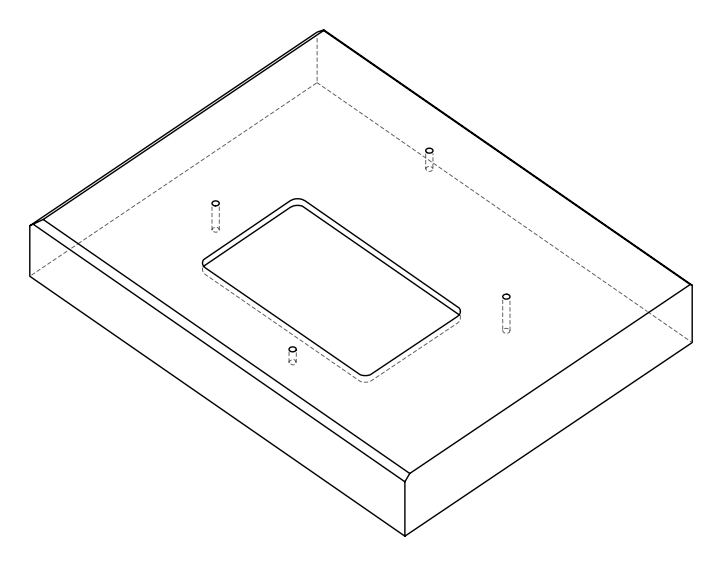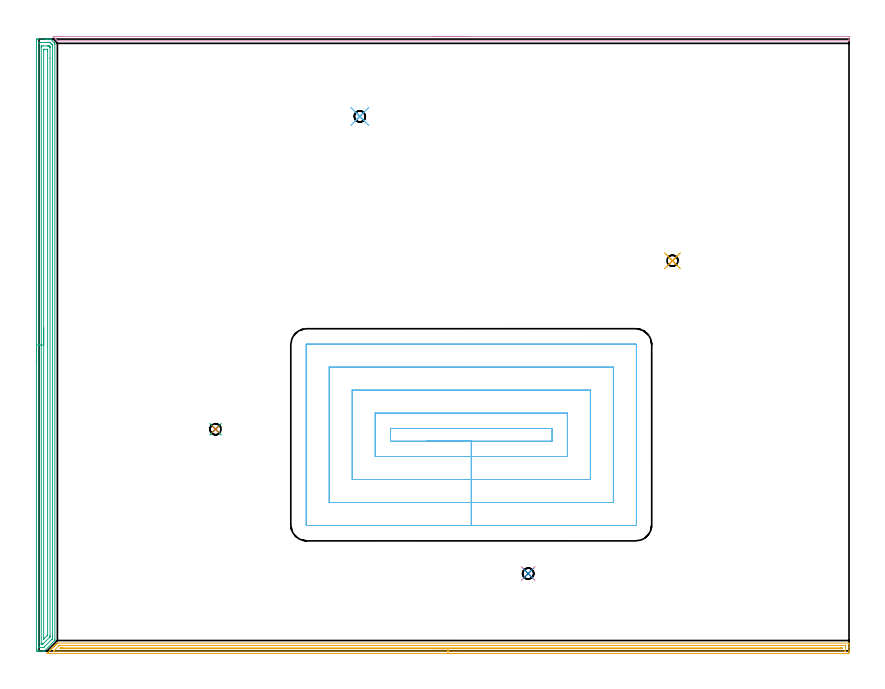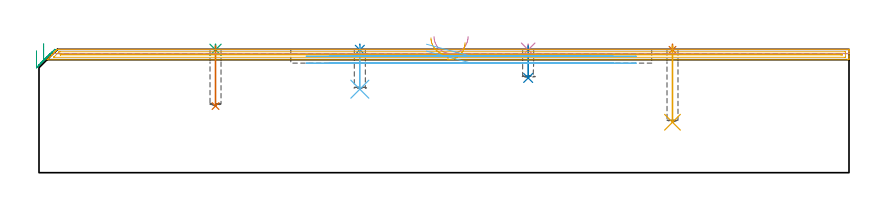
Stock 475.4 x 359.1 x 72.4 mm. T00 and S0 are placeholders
(PLAN: 12 operations, 3 tool changes, 35.8 min)
(1 SPOT_DRILL | STEP1POCKET | NXT0321_9005460120000 | 0.03 min | 0 mm3)
(2 SPOT_DRILL_1 | STEP1POCKET_1 | NXT0321_9005460120000 | 0.03 min | 0 mm3)
(3 SPOT_DRILL_2 | STEP1POCKET_2 | NXT0321_9005460120000 | 0.03 min | 2 mm3)
(4 SPOT_DRILL_3 | STEP1POCKET_3 | NXT0321_9005460120000 | 0.03 min | 2 mm3)
(5 DRILL_BLIND_HOLE_INTO_CENTER | STEP1POCKET | NXT0301_036 | 0.18 min | 1374 mm3)
(6 DRILL_BLIND_HOLE_INTO_CENTER_1 | STEP1POCKET_1 | NXT0301_036 | 0.1 min | 737 mm3)
(7 DRILL_BLIND_HOLE_INTO_CENTER_2 | STEP1POCKET_2 | NXT0301_036 | 0.14 min | 1062 mm3)
(8 DRILL_BLIND_HOLE_INTO_CENTER_3 | STEP1POCKET_3 | NXT0301_036 | 0.08 min | 522 mm3)
(9 AREA_MILL | FG_CHAMFER_SURFACE | UGT0205_001 | 11.68 min | 20946 mm3)
(10 AREA_MILL_1 | FG_CHAMFER_SURFACE_1 | UGT0205_001 | 3.88 min | 1454 mm3)
(11 AREA_MILL_2 | FG_CHAMFER_SURFACE_2 | UGT0205_001 | 11.38 min | 8679 mm3)
(12 MILL_RECTANGULAR_POCKET | POCKET_RECTANGULAR_STRAIGHT | UGT0201_100 | Follow Part, ap 4.5, ae 75% | 8.26 min | 213021 mm3)
(TOOL NXT0321_9005460120000 | NC Spot Drill, 142deg, 12mm, Carbide, Uncoated | D12 PA142 FL30 Z2)
(TOOL NXT0301_036 | Carbide Drill 6.5mm [860.1-0650-033A1-MM 2214] | D6.5 PA140 FL53 Z2)
(TOOL UGT0205_001 | Chamfer Mill 20 x 3 x 45 deg. | D20 FL50 Z2)
(TOOL UGT0201_100 | End Mill 18 mm | D18 FL22 Z2)
(OP 1 SPOT_DRILL)
G17 G21 G94 G90
T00 M6
G54
G17 G0 G90 X371.8 Y229. S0 M3
G43 Z82.4 H0
G94 G81 G98 Z72.12 F250. R75.4
G80
M5
M2
(OP 2 SPOT_DRILL_1)
G17 G21 G94 G90
T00 M6
G54
G17 G0 G90 X188.3 Y313.7 S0 M3
G43 Z82.4 H0
G94 G81 G98 Z72.12 F250. R75.4
G80
M5
M2
(OP 3 SPOT_DRILL_2)
G17 G21 G94 G90
T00 M6
G54
G17 G0 G90 X103.6 Y130.1 S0 M3
G43 Z82.4 H0
G94 G81 G98 Z72.12 F250. R75.4
G80
M5
M2
(OP 4 SPOT_DRILL_3)
G17 G21 G94 G90
T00 M6
G54
G17 G0 G90 X287.1 Y45.4 S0 M3
G43 Z82.4 H0
G94 G81 G98 Z72.12 F250. R75.4
G80
M5
M2
(OP 5 DRILL_BLIND_HOLE_INTO_CENTER)
G17 G21 G94 G90
T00 M6
G54
G17 G0 G90 X371.8 Y229. S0 M3
G43 Z82.4 H1
G94 G81 G98 Z29.6 F250. R74.4
G80
M5
M2
(OP 6 DRILL_BLIND_HOLE_INTO_CENTER_1)
G17 G21 G94 G90
T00 M6
G54
G17 G0 G90 X188.3 Y313.7 S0 M3
G43 Z82.4 H1
G94 G81 G98 Z49. F250. R74.4
G80
M5
M2
(OP 7 DRILL_BLIND_HOLE_INTO_CENTER_2)
G17 G21 G94 G90
T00 M6
G54
G17 G0 G90 X103.6 Y130.1 S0 M3
G43 Z82.4 H1
G94 G81 G98 Z39.1 F250. R74.4
G80
M5
M2
(OP 8 DRILL_BLIND_HOLE_INTO_CENTER_3)
G17 G21 G94 G90
T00 M6
G54
G17 G0 G90 X287.1 Y45.4 S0 M3
G43 Z82.4 H1
G94 G81 G98 Z55.6 F250. R74.4
G80
M5
M2
(OP 9 AREA_MILL)
G17 G21 G94 G90
T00 M6
G54
G17 G0 G90 X-1.5 Y169.55 S1061 M3
G43 Z82.4 H0
Z71.6
G94 G1 Y169.588 Z70.728 F250.
Y169.702 Z69.864
Y169.891 Z69.012
Y170.153 Z68.18
Y170.487 Z67.374
Y170.89 Z66.6
Y171.358 Z65.864
Y171.89 Z65.172
Y172.479 Z64.529
Y173.122 Z63.94
Y173.814 Z63.408
Y174.55 Z62.94
Y175.324 Z62.537
Y176.13 Z62.203
Y176.962 Z61.941
Y177.814 Z61.752
Y178.678 Z61.638
Y179.55 Z61.6
Y358.129
X-1.499 Y358.494 Z61.601
X-1.494 Y359.015 Z61.603
X-1.492 Y359.092 Z61.606
X-0.976 Y359.1 Z62.121
X3.457 Z66.551
X4.026 Z67.123
X4.343 Z67.44
X4.913 Z68.009
X5.23 Z68.325
X5.864 Z68.964
X6.56 Z69.659
X6.688 Y359.099 Z69.787
X6.8 Y359.09 Z69.895
X6.916 Y358.984 Z70.015
X6.935 Y358.965 Z70.035
X9.191 Y356.709 Z72.291
X9.223 Y356.675 Z72.322
X9.294 Y356.595 Z72.391
X9.3 Y355.816 Z72.4
X9.297 Y6.82 Z72.397
X9.299 Y6.149 Z72.394
X9.289 Y6.099 Z72.384
X9.262 Y6.062 Z72.359
X9.225 Y6.025 Z72.324
X3.262 Y0.062 Z66.36
X3.2 Y0.01 Z66.296
X3.14 Y0. Z66.238
X3.013 Z66.113
X2.318 Z65.417
X1.683 Z64.779
X0.48 Z63.577
X-0.09 Z63.004
X-0.692 Z62.403
X-0.976 Y0.001 Z62.119
X-1.208 Y0.003 Z61.888
X-1.491 Y0.008 Z61.605
X-1.494 Y0.085 Z61.603
X-1.499 Y0.606 Z61.601
X-1.5 Y1.133 Z61.6
Y179.55
X-0.086 Z63.014
Y356.705
X-0.084 Y356.931 Z63.016
X-0.081 Y357.042 Z63.019
X-0.079 Y357.088 Z63.021
X0.02 Y357.091 Z63.12
X0.41 Y357.098 Z63.51
X0.797 Y357.1 Z63.897
X1.295 Z64.395
X4.842 Z67.942
X5.729 Z68.829
X6.117 Y357.097 Z69.217
X6.246 Y357.094 Z69.346
X6.347 Y357.09 Z69.447
X6.425 Y357.016 Z69.525
X6.74 Y356.709 Z69.84
X7.003 Y356.447 Z70.103
X7.632 Y355.817 Z70.732
X7.843 Y355.598 Z70.943
X7.877 Y355.562 Z70.977
X7.88 Y355.537 Z70.98
X7.883 Y355.483 Z70.983
X7.885 Y355.372 Z70.985
X7.886 Y354.928 Z70.986
X7.883 Y7.753 Z70.983
X7.88 Y7.303 Z70.98
X7.878 Y7.193 Z70.978
X7.876 Y7.142 Z70.976
X7.85 Y7.111 Z70.95
X7.745 Y6.999 Z70.845
X7.603 Y6.853 Z70.703
X3.141 Y2.391 Z66.241
X2.851 Y2.108 Z65.951
X2.757 Y2.019 Z65.857
X2.57 Y2.01 Z65.67
X2.07 Y2.002 Z65.17
X0.797 Y2. Z63.897
X0.298 Y2.001 Z63.398
X0.052 Y2.005 Z63.152
X-0.045 Y2.01 Z63.055
X-0.079 Y2.014 Z63.021
X-0.081 Y2.06 Z63.019
X-0.084 Y2.168 Z63.016
X-0.086 Y2.387 Z63.014
Y179.55
X1.328 Z64.428
X1.329 Y354.032 Z64.429
X1.33 Y354.387 Z64.43
X1.336 Y354.924 Z64.436
X1.341 Y355.09 Z64.441
X1.511 Y355.098 Z64.611
X1.683 Y355.099 Z64.783
X2.395 Y355.1 Z65.495
X5.055 Z68.155
X5.23 Y355.099 Z68.33
X5.405 Y355.097 Z68.505
X5.754 Y355.09 Z68.854
X5.915 Y355.074 Z69.015
X5.968 Y355.026 Z69.068
X6.076 Y354.924 Z69.176
X6.117 Y354.884 Z69.217
X6.328 Y354.67 Z69.428
X6.432 Y354.561 Z69.532
X6.455 Y354.534 Z69.555
X6.465 Y354.489 Z69.565
X6.467 Y354.389 Z69.567
X6.471 Y354.032 Z69.571
Y347.779
X6.468 Y9.177 Z69.568
X6.467 Y8.638 Z69.567
X6.464 Y8.288 Z69.564
X6.461 Y8.172 Z69.561
X6.082 Y7.781 Z69.182
X2.476 Y4.176 Z65.576
X2.315 Y4.026 Z65.415
X2.033 Y4.009 Z65.133
X1.857 Y4.002 Z64.957
X1.683 Y4.001 Z64.783
X1.509 Y4.005 Z64.609
X1.393 Y4.01 Z64.493
X1.335 Y4.022 Z64.435
X1.333 Y4.057 Z64.433
X1.33 Y4.176 Z64.43
X1.329 Y4.533 Z64.429
X1.328 Y179.55 Z64.428
X2.743 Z65.843
Y352.247
X2.745 Y352.963 Z65.845
X2.748 Y353.067 Z65.848
X2.75 Y353.089 Z65.85
X2.769 Y353.092 Z65.869
X2.821 Y353.096 Z65.921
X3.033 Y353.099 Z66.133
X4.78 Z67.88
X4.978 Y353.097 Z68.078
X5.028 Y353.093 Z68.128
X5.048 Y353.09 Z68.148
X5.05 Y353.078 Z68.15
X5.053 Y353.011 Z68.153
X5.057 Y352.421 Z68.157
Y352.247
X5.054 Y9.531 Z68.154
X5.052 Y9.352 Z68.152
X5.05 Y9.263 Z68.15
X5.047 Y9.222 Z68.147
X5.03 Y9.19 Z68.13
X4.858 Y9.013 Z67.958
X4.49 Y8.638 Z67.59
X3.082 Y7.231 Z66.182
X2.964 Y7.116 Z66.064
X2.814 Y6.97 Z65.914
X2.757 Y6.917 Z65.857
X2.75 Y7. Z65.85
X2.747 Y7.13 Z65.847
X2.743 Y7.572 Z65.843
Y7.746
Y179.55
Y180.422 Z65.881
Y181.286 Z65.995
Y182.138 Z66.183
Y182.97 Z66.446
Y183.776 Z66.78
Y184.55 Z67.182
Y185.286 Z67.651
Y185.978 Z68.182
Y186.621 Z68.772
Y187.21 Z69.415
Y187.742 Z70.107
Y188.21 Z70.843
Y188.613 Z71.616
Y188.947 Z72.422
Y189.209 Z73.254
Y189.398 Z74.106
Y189.512 Z74.971
Y189.55 Z75.843
G0 Z82.4
M5
M2
(OP 10 AREA_MILL_1)
G17 G21 G94 G90
T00 M6
G54
G17 G0 G90 X231.85 Y360.6 S1061 M3
G43 Z82.4 H0
Z79.9
G94 G1 X231.888 Z79.028 F250.
X232.002 Z78.163
X232.191 Z77.312
X232.453 Z76.48
X232.787 Z75.674
X233.19 Z74.9
X233.658 Z74.164
X234.19 Z73.472
X234.779 Z72.829
X235.422 Z72.24
X236.114 Z71.708
X236.85 Z71.24
X237.624 Z70.837
X238.43 Z70.503
X239.262 Z70.241
X240.113 Z70.052
X240.978 Z69.938
X241.85 Z69.9
X474.771
X475.028 Y360.597 Z69.903
X475.397 Y360.591 Z69.905
X475.399 Y360.581 Z69.916
X475.4 Y359.35 Z71.145
Y358.637 Z71.862
Y358.404 Z72.095
X475.397 Y358.249 Z72.243
X475.39 Y358.102 Z72.389
X475.218 Y358.1 Z72.4
X11.611
X10.81 Y358.104 Z72.394
X10.798 Y358.106 Z72.392
X10.717 Y358.184 Z72.315
X10.424 Y358.474 Z72.021
X10.27 Y358.629 Z71.869
X10.144 Y358.755 Z71.743
X9.985 Y358.912 Z71.583
X9.823 Y359.076 Z71.422
X8.308 Y360.592 Z69.906
X8.329 Y360.595 Z69.905
X8.482 Y360.6 Z69.9
X241.85
X242.722 Z69.938
X243.586 Z70.052
X244.438 Z70.241
X245.27 Z70.503
X246.076 Z70.837
X246.85 Z71.24
X247.586 Z71.708
X248.278 Z72.24
X248.921 Z72.829
X249.51 Z73.472
X250.041 Z74.164
X250.51 Z74.9
X250.913 Z75.674
X251.247 Z76.48
X251.509 Z77.312
X251.698 Z78.163
X251.812 Z79.028
X251.85 Z79.9
G0 Z82.4
M5
M2
(OP 11 AREA_MILL_2)
G17 G21 G94 G90
T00 M6
G54
G17 G0 G90 X250.05 Y-1.5 S1061 M3
G43 Z82.4 H0
Z76.3
G94 G1 X250.012 Z75.428 F250.
X249.898 Z74.564
X249.709 Z73.712
X249.447 Z72.88
X249.113 Z72.074
X248.71 Z71.3
X248.241 Z70.564
X247.71 Z69.872
X247.121 Z69.229
X246.478 Z68.64
X245.786 Z68.108
X245.05 Z67.64
X244.276 Z67.237
X243.47 Z66.903
X242.638 Z66.641
X241.786 Z66.452
X240.921 Z66.338
X240.05 Z66.3
X4.882
X4.718 Y-1.493 Z66.306
X4.882 Y-1.32 Z66.48
X5.405 Y-0.793 Z67.005
X6.401 Y0.202 Z68.001
X7.456 Y1.257 Z69.055
X7.565 Y1.367 Z69.163
X7.749 Y1.55 Z69.348
X8.459 Y2.26 Z70.058
X8.626 Y2.429 Z70.223
X8.791 Y2.592 Z70.39
X8.906 Y2.707 Z70.505
X9.065 Y2.868 Z70.663
X9.222 Y3.024 Z70.821
X9.353 Y3.154 Z70.952
X9.505 Y3.308 Z71.103
X9.654 Y3.456 Z71.253
X9.8 Y3.601 Z71.399
X9.945 Y3.747 Z71.542
X10.086 Y3.888 Z71.685
X10.247 Y4.048 Z71.846
X10.384 Y4.186 Z71.982
X10.694 Y4.494 Z72.291
X10.798 Y4.595 Z72.391
X11.588 Y4.6 Z72.4
X475.218
X475.39 Y4.597 Z72.389
X475.398 Y4.433 Z72.226
X475.4 Y4.262 Z72.062
Y4.025 Z71.824
Y3.308 Z71.102
Y2.07 Z69.867
Y0.671 Z68.467
Y0.053 Z67.849
Y-0.826 Z66.97
X475.397 Y-1.086 Z66.71
X475.39 Y-1.492 Z66.305
X475.188 Y-1.496 Z66.302
X474.77 Y-1.5 Z66.3
X240.05
Y-0.086 Z67.714
X8.781 Y-0.085 Z67.715
X8.645 Y-0.081 Z67.719
X8.588 Y-0.079 Z67.721
X8.591 Y-0.07 Z67.73
X8.674 Y0.02 Z67.82
X8.765 Y0.115 Z67.915
X11.588 Y2.938 Z70.738
X11.778 Y3.121 Z70.921
X11.828 Y3.166 Z70.966
X11.86 Y3.179 Z70.979
X11.905 Y3.181 Z70.981
X12.097 Y3.184 Z70.984
X12.482 Y3.186 Z70.986
X12.606
X472.982 Y3.185 Z70.985
X473.108 Y3.184 Z70.984
X473.347 Y3.179 Z70.979
X473.391 Y3.171 Z70.971
X473.395 Y3.139 Z70.939
X473.398 Y3.104 Z70.904
X473.4 Y2.897 Z70.697
X473.399 Y0.124 Z67.924
X473.396 Y0.014 Z67.814
X473.39 Y-0.058 Z67.742
X473.383 Y-0.079 Z67.721
X473.366 Y-0.081 Z67.719
X472.982 Y-0.085 Z67.715
X472.858 Y-0.086 Z67.714
X240.05
Y1.328 Z69.128
X12.708 Y1.329 Z69.129
X12.519 Y1.33 Z69.13
X12.482 Y1.332 Z69.132
X12.45 Y1.335 Z69.135
X12.465 Y1.359 Z69.159
X12.482 Y1.382 Z69.182
X12.567 Y1.467 Z69.267
X12.649 Y1.55 Z69.35
X12.794 Y1.692 Z69.492
X12.85 Y1.743 Z69.543
X12.873 Y1.762 Z69.562
X12.927 Y1.765 Z69.565
X13.153 Y1.77 Z69.57
X13.377 Y1.771 Z69.571
X14.045
X470.3
X470.972 Y1.768 Z69.568
X471.194 Y1.764 Z69.564
X471.39 Y1.746 Z69.546
X471.393 Y1.55 Z69.35
Y1.354 Z69.154
X471.384 Y1.335 Z69.135
X471.362 Y1.332 Z69.132
X471.306 Y1.33 Z69.13
X471.194 Y1.329 Z69.129
X470.525 Y1.328 Z69.128
X240.05
X239.178 Z69.166
X238.313 Z69.28
X237.462 Z69.469
X236.63 Z69.732
X235.824 Z70.065
X235.05 Z70.468
X234.314 Z70.937
X233.622 Z71.468
X232.979 Z72.057
X232.389 Z72.701
X231.858 Z73.393
X231.39 Z74.128
X230.987 Z74.902
X230.653 Z75.708
X230.391 Z76.54
X230.202 Z77.392
X230.088 Z78.257
X230.05 Z79.128
G0 Z82.4
M5
M2
(OP 12 MILL_RECTANGULAR_POCKET)
G17 G21 G94 G90
T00 M6
G54
G17 G0 G90 X227.389 Y123.1 S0 M3
G43 Z82.4 H0
Z75.4
G94 G1 X253.7 Z68.35 F250.
X301.1 F500.
Y130.6
X206.3
Y123.1
X253.7
Y114.1
X310.1
Y139.6
X197.3
Y114.1
X253.7
Y100.6
X323.6
Y153.1
X183.8
Y100.6
X253.7
Y87.1
X337.1
Y166.6
X170.3
Y87.1
X253.7
Y73.6
X350.1
G3 X350.6 Y74.1 R0.5
G1 Y179.6
G3 X350.1 Y180.1 R0.5
G1 X157.3
G3 X156.8 Y179.6 R0.5
G1 Y74.1
G3 X157.3 Y73.6 R0.5
G1 X253.7
X254.7
G0 X227.389 Y123.1 Z71.35
G1 X253.7 Z64.3 F250.
X301.1 F500.
Y130.6
X206.3
Y123.1
X253.7
Y114.1
X310.1
Y139.6
X197.3
Y114.1
X253.7
Y100.6
X323.6
Y153.1
X183.8
Y100.6
X253.7
Y87.1
X337.1
Y166.6
X170.3
Y87.1
X253.7
Y73.6
X350.1
G3 X350.6 Y74.1 R0.5
G1 Y179.6
G3 X350.1 Y180.1 R0.5
G1 X157.3
G3 X156.8 Y179.6 R0.5
G1 Y74.1
G3 X157.3 Y73.6 R0.5
G1 X253.7
X254.7
G0 Z82.4
M5
M2
